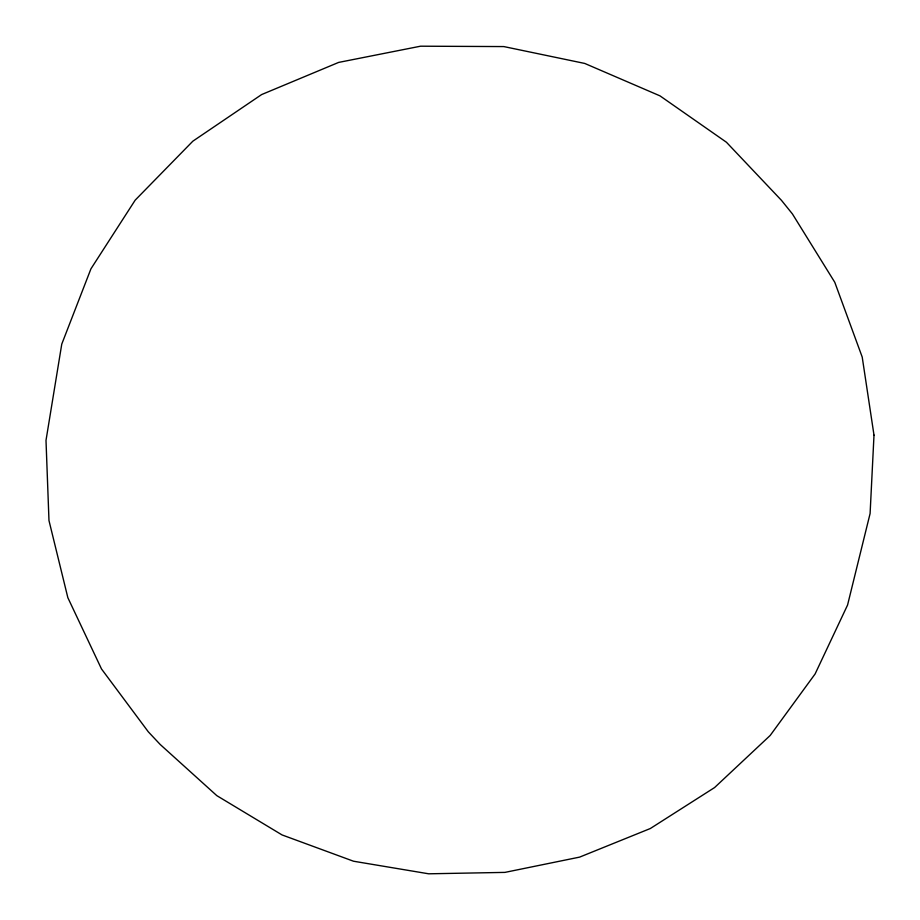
<?xml version="1.0" encoding="UTF-8"?>
<svg xmlns="http://www.w3.org/2000/svg" width="920" height="920" viewBox="0 0 920 920"><rect width="100%" height="100%" fill="white"/><g stroke="black" fill="none" stroke-linecap="round" stroke-linejoin="round"><path stroke-width="1.38" d="M874 435.148L870.101 513.521L847.561 605.061L815.097 673.969L770.178 735.471L714.587 787.554L650.313 828.529L579.623 857.118L504.907 872.39L428.685 873.804L353.533 861.223L282.06 834.934L216.809 795.639L160.23 744.51L148.304 731.814L101.499 668.955L67.85 597.689L48.978 520.547L46 440.392L61.766 344.115L90.942 268.824L135.182 200.157L192.843 141.185L261.636 94.564L338.652 62.41L420.566 46.195L503.803 46.575L584.752 63.445L659.985 95.864L726.432 142.243L781.494 200.376L792.396 213.9L834.785 282.302L862.212 357.063L874 435.148"/></g></svg>
